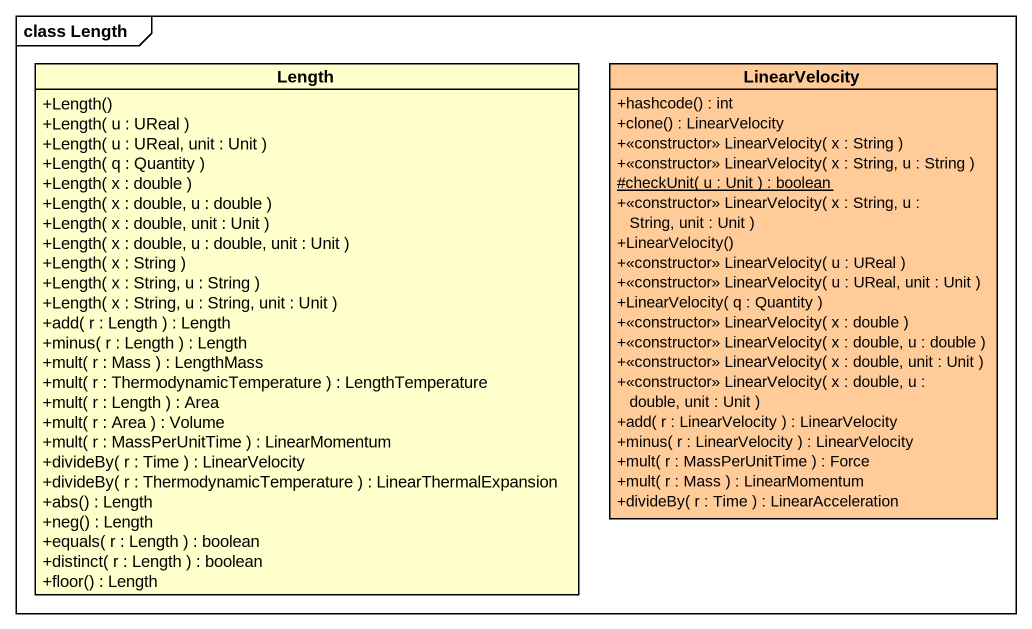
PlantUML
@startuml
mainframe class Length
hide circle
hide empty members
skinparam classAttributeIconSize 0
class Length #FFFFCC {
  +Length()
  +Length( u : UReal )
  +Length( u : UReal, unit : Unit )
  +Length( q : Quantity )
  +Length( x : double )
  +Length( x : double, u : double )
  +Length( x : double, unit : Unit )
  +Length( x : double, u : double, unit : Unit )
  +Length( x : String )
  +Length( x : String, u : String )
  +Length( x : String, u : String, unit : Unit )
  +add( r : Length ) : Length
  +minus( r : Length ) : Length
  +mult( r : Mass ) : LengthMass
  +mult( r : ThermodynamicTemperature ) : LengthTemperature
  +mult( r : Length ) : Area
  +mult( r : Area ) : Volume
  +mult( r : MassPerUnitTime ) : LinearMomentum
  +divideBy( r : Time ) : LinearVelocity
  +divideBy( r : ThermodynamicTemperature ) : LinearThermalExpansion
  +abs() : Length
  +neg() : Length
  +equals( r : Length ) : boolean
  +distinct( r : Length ) : boolean
  +floor() : Length
}
class LinearVelocity #FFCC99 {
  +hashcode() : int
  +clone() : LinearVelocity
  +<<constructor>> LinearVelocity( x : String )
  +<<constructor>> LinearVelocity( x : String, u : String )
  {static} #checkUnit( u : Unit ) : boolean
  +<<constructor>> LinearVelocity( x : String, u : String, unit : Unit )
  +LinearVelocity()
  +<<constructor>> LinearVelocity( u : UReal )
  +<<constructor>> LinearVelocity( u : UReal, unit : Unit )
  +LinearVelocity( q : Quantity )
  +<<constructor>> LinearVelocity( x : double )
  +<<constructor>> LinearVelocity( x : double, u : double )
  +<<constructor>> LinearVelocity( x : double, unit : Unit )
  +<<constructor>> LinearVelocity( x : double, u : double, unit : Unit )
  +add( r : LinearVelocity ) : LinearVelocity
  +minus( r : LinearVelocity ) : LinearVelocity
  +mult( r : MassPerUnitTime ) : Force
  +mult( r : Mass ) : LinearMomentum
  +divideBy( r : Time ) : LinearAcceleration
}
@enduml
